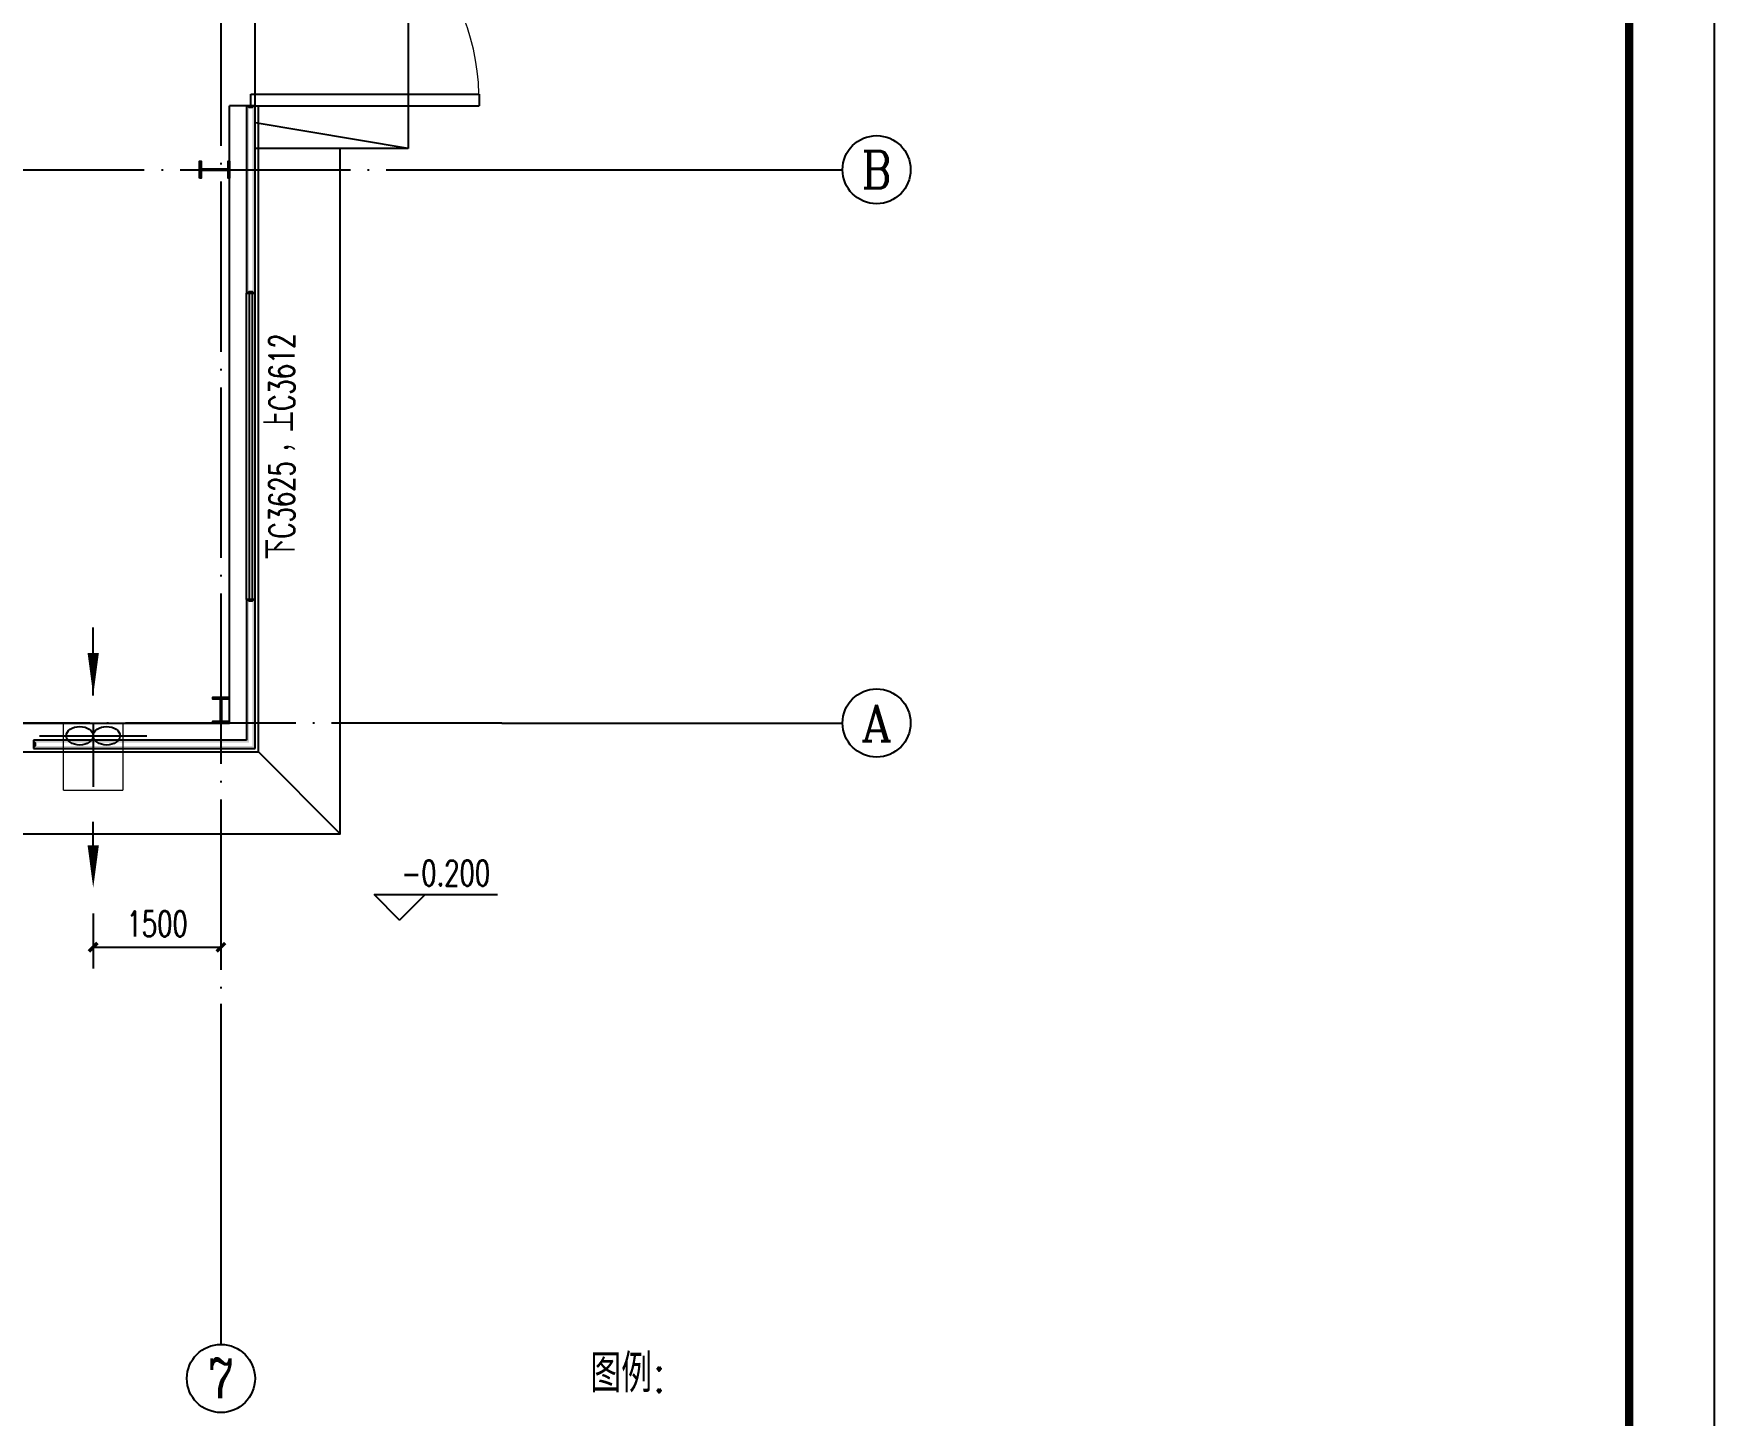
# Model space of a CAD drawing. Extents: x 4773402 to 7068445, y -422737 to 2032183.
# Drawn here: x 4837768 to 4857507, y -409507 to -393275 of the extents above; entities that cross this region are included whole.
import ezdxf
from ezdxf.enums import TextEntityAlignment as Align

# ---------------------------------------------------------------- set-up
doc = ezdxf.new("R2010")
doc.units = 0
doc.header["$LTSCALE"] = 1000
doc.header["$MEASUREMENT"] = 0
doc.linetypes.add('CENTER2', pattern=[1.125, 0.75, -0.125, 0.125, -0.125])
doc.linetypes.add('DOTE', pattern=[2.42, 2, -0.2, 0.02, -0.2])
doc.layers.get('0').update_dxf_attribs({"linetype": 'CONTINUOUS'})
doc.layers.get('Defpoints').update_dxf_attribs({"linetype": 'CONTINUOUS'})
doc.layers.add('_0', color=7, linetype='CONTINUOUS', lineweight=25)
for name, color, linetype in [('AXIS', 3, 'CONTINUOUS'), ('AXIS_TEXT', 7, 'CONTINUOUS'), ('DIM_ELEV', 3, 'CONTINUOUS'), ('DIM_LEAD', 3, 'CONTINUOUS'), ('DOTE', 252, 'CONTINUOUS'), ('DUCT-排烟中心线', 5, 'CENTER2'), ('DUCT-排烟管', 2, 'CONTINUOUS'), ('Prof', 2, 'CONTINUOUS'), ('PUB_TEXT', 7, 'CONTINUOUS'), ('PUB_TITLE', 4, 'CONTINUOUS'), ('PUB_WALL', 9, 'CONTINUOUS'), ('STAIR', 251, 'CONTINUOUS'), ('TH_DIM', 3, 'CONTINUOUS'), ('WALL-MOVE', 6, 'CONTINUOUS'), ('WINDOW', 4, 'CONTINUOUS'), ('WINDOW_TEXT', 7, 'CONTINUOUS')]:
    doc.layers.add(name, color=color, linetype=linetype)
doc.styles.add('_TCH_AXIS', font='COMPLEX', dxfattribs={"bigfont": 'GBCBIG'})
doc.styles.add('_TCH_DIM', font='SIMPLEX', dxfattribs={"bigfont": 'GBCBIG'})
doc.styles.add('_TCH_DIM_T3', font='SIMPLEX', dxfattribs={"width": 0.705882, "bigfont": 'GBCBIG'})
doc.styles.add('_TCH_WINDOW', font='SIMPLEX', dxfattribs={"height": 3.5, "bigfont": 'GBCBIG'})
doc.styles.add('COMPLEX', font='COMPLEX')
doc.styles.add('HZ1', font='txt.shx', dxfattribs={"bigfont": 'hzdx.shx'})
doc.dimstyles.new('_TCH_ARCH&&100', dxfattribs={"dimtxt": 297.5, "dimasz": 100, "dimexe": 250, "dimexo": 300, "dimgap": 126.25, "dimtad": 1, "dimdec": 0, "dimzin": 0, "dimdsep": 46, "dimtxsty": '_TCH_DIM_T3', "dimblk": 'ARCHTICK', "dimcen": 0.09, "dimclrt": 7, "dimazin": 2, "dimtfac": 1, "dimtdec": 0, "dimtix": 1, "dimtmove": 2, "dimatfit": 3, "dimfxl": 0, "dimtolj": 1, "dimtzin": 0, "dimarcsym": 0})

# ---------------------------------------------------------------- blocks, each defined once
blk = doc.blocks.new('$DorLib2D$00000002')
for p, q in [((-0.5, 0), (-0.5, 0.4875)), ((-0.475, 0.4875), (-0.5, 0.4875)), ((-0.475, 0), (-0.475, 0.4875)), ((0.475, 0), (0.475, 0.4875)), ((0.475, 0.4875), (0.5, 0.4875)), ((0.5, 0), (0.5, 0.4875)), ((-0.5, 0), (-0.475, 0)), ((0.5, 0), (0.475, 0))]:
    blk.add_line(p, q)
at = {"lineweight": 13}
for centre, start, end in [((-0.4875, 0), 0, 88.5307), ((0.4875, 0), 91.4693, 180)]:
    blk.add_arc(centre, 0.4875, start, end, dxfattribs=at)
blk = doc.blocks.new('$TCHSYS$WIN2D')
for p, q in [((-0.5, 0.5), (0.5, 0.5)), ((-0.5, 0.5), (-0.5, -0.5)), ((0.5, 0.5), (0.5, -0.5)), ((0.5, 0.1667), (-0.5, 0.1667)), ((0.5, -0.1667), (-0.5, -0.1667)), ((-0.5, -0.5), (0.5, -0.5))]:
    blk.add_line(p, q)
blk = doc.blocks.new('_AXISO')
blk.add_circle((0, 0), 0.5)
at = {"layer": 'AXIS_TEXT', "style": 'COMPLEX', "width": 1.041667}
blk.add_attdef('A', text='', height=0.56, dxfattribs=at).set_placement((-0.25, -0.28), (0.25, -0.28), align=Align.FIT)
blk = doc.blocks.new('SEF-550')
at = {"color": 2}
blk.add_line((-150, 630, -5400), (-150, -630, -5400), dxfattribs=at)
at = {"color": 2, "const_width": 20, "elevation": -2700}
blk.add_lwpolyline([(-300, 350), (-300, -350)], dxfattribs=at)
for centre in [(-150, 158, -2700), (-150, -157, -2700)]:
    blk.add_ellipse(centre, major_axis=(0, -158), ratio=0.68873)
at = {"layer": 'DIM_LEAD'}
for p, q in [((-1436, 0), (-1159, 0)), ((324, 0), (1123, 0))]:
    blk.add_line(p, q, dxfattribs=at)
for points in [[(-1936, 0, 0, 133, 0), (-1436, 0, 0, 0, 0)], [(324, 0, 0, 133, 0), (824, 0, 0, 0, 0)]]:
    blk.add_lwpolyline(points, format="xyseb", dxfattribs=at)
at = {"layer": 'DUCT-排烟中心线'}
blk.add_line((0, 0), (-790, 0), dxfattribs=at)
at = {"layer": 'DUCT-排烟管', "const_width": 15}
for points in [[(0, 350), (-790, 350)], [(-790, 350), (-790, -350)], [(0, -350), (0, 350)], [(-790, -350), (0, -350)]]:
    blk.add_lwpolyline(points, dxfattribs=at)
blk = doc.blocks.new('_ArchTick')
at = {"color": 0, "linetype": 'ByBlock', "const_width": 0.4}
blk.add_lwpolyline([(-0.5, -0.5), (0.5, 0.5)], dxfattribs=at)
blk = doc.blocks.new('*D174')
at = {"layer": 'Defpoints', "color": 0}
for p in [(4838468, -403310), (4839968, -403310), (4839968, -404007)]:
    blk.add_point(p, dxfattribs=at)
at = {"layer": 'TH_DIM', "color": 0, "lineweight": -2}
for p, q in [((4838468, -403610), (4838468, -404257)), ((4839968, -403610), (4839968, -404257)), ((4838468, -404007), (4839968, -404007))]:
    blk.add_line(p, q, dxfattribs=at)
at = {"layer": 'TH_DIM', "color": 0, "lineweight": -2, "xscale": 100, "yscale": 100, "zscale": 100, "rotation": 180}
blk.add_blockref('_ArchTick', (4838468, -404007), dxfattribs=at)
at = {"layer": 'TH_DIM', "color": 0, "lineweight": -2, "xscale": 100, "yscale": 100, "zscale": 100}
blk.add_blockref('_ArchTick', (4839968, -404007), dxfattribs=at)
at = {"layer": 'TH_DIM', "color": 7, "insert": (4839218, -403732), "char_height": 297.5, "attachment_point": 5, "style": '_TCH_DIM_T3'}
blk.add_mtext('\\A1;1500', dxfattribs=at)

msp = doc.modelspace()

# ---------------------------------------------------------------- hatches: boundary and pattern name
at = {"layer": 'Prof', "linetype": 'ByBlock'}
for points in [[(4840052.1, -394863.6), (4840052.1, -394773.6), (4840068.1, -394773.6), (4840068.1, -394973.6), (4840052.1, -394973.6), (4840052.1, -394883.6), (4839734.1, -394883.6), (4839734.1, -394973.6), (4839718.1, -394973.6), (4839718.1, -394773.6), (4839734.1, -394773.6), (4839734.1, -394863.6)], [(4839978.1, -401089.6), (4840068.1, -401089.6), (4840068.1, -401073.6), (4839868.1, -401073.6), (4839868.1, -401089.6), (4839958.1, -401089.6), (4839958.1, -401357.6), (4839868.1, -401357.6), (4839868.1, -401373.6), (4840068.1, -401373.6), (4840068.1, -401357.6), (4839978.1, -401357.6)]]:
    msp.add_hatch(color=256, dxfattribs=at).paths.add_polyline_path(points)
at = {"layer": 'PUB_WALL'}
for points in [[(4840368.1, -394123.6), (4840268.1, -394123.6), (4840298.1, -394153.6), (4840338.1, -394153.6)], [(4840268.1, -394123.6), (4840268.1, -396323.6), (4840298.1, -396293.6), (4840298.1, -394153.6)], [(4840368.1, -396323.6), (4840368.1, -394123.6), (4840338.1, -394153.6), (4840338.1, -396293.6)], [(4840268.1, -396323.6), (4840368.1, -396323.6), (4840338.1, -396293.6), (4840298.1, -396293.6)], [(4840368.1, -399923.6), (4840268.1, -399923.6), (4840298.1, -399953.6), (4840338.1, -399953.6)], [(4840268.1, -399923.6), (4840268.1, -401573.6), (4840298.1, -401603.6), (4840298.1, -399953.6)], [(4840368.1, -401673.6), (4840368.1, -399923.6), (4840338.1, -399953.6), (4840338.1, -401643.6)], [(4840268.1, -401573.6), (4837768.1, -401573.6), (4837798.1, -401603.6), (4840298.1, -401603.6)], [(4837768.1, -401573.6), (4837768.1, -401673.6), (4837798.1, -401643.6), (4837798.1, -401603.6)], [(4837768.1, -401673.6), (4840368.1, -401673.6), (4840338.1, -401643.6), (4837798.1, -401643.6)]]:
    msp.add_hatch(color=256, dxfattribs=at).paths.add_polyline_path(points)

# ---------------------------------------------------------------- linework, layer by layer
at = {"layer": '_0', "color": 0}
for p, q in [((4840268.1, -394123.6), (4840068.1, -394123.6)), ((4840368.1, -394123.6), (4840408.1, -394123.6))]:
    msp.add_line(p, q, dxfattribs=at)
for points in [[(4814718.1, -401373.6), (4840068.1, -401373.6), (4840068.1, -394123.6)], [(4814718.1, -401713.6), (4840408.1, -401713.6), (4840408.1, -394123.6)]]:
    msp.add_lwpolyline(points, dxfattribs=at)
at = {"layer": 'AXIS', "color": 0}
for p, q in [((4843268.1, -394873.6), (4847268.1, -394873.6)), ((4843268.1, -401373.6), (4847268.1, -401373.6)), ((4839968.1, -404673.6), (4839968.1, -408673.6))]:
    msp.add_line(p, q, dxfattribs=at)
at = {"layer": 'DIM_ELEV'}
for p, q in [((4842066.7, -403690), (4841766.7, -403390)), ((4841766.7, -403390), (4843216.7, -403390)), ((4842066.7, -403690), (4842366.7, -403390))]:
    msp.add_line(p, q, dxfattribs=at)
at = {"layer": 'DOTE', "linetype": 'DOTE'}
for p, q in [((4839968.1, -378073.6), (4839968.1, -404673.6)), ((4788668.1, -394873.6), (4843268.1, -394873.6)), ((4843268.1, -401373.6), (4788668.1, -401373.6))]:
    msp.add_line(p, q, dxfattribs=at)
at = {"layer": 'Prof', "linetype": 'ByBlock'}
for points in [[(4839718.1, -394973.6), (4839718.1, -394773.6), (4839734.1, -394773.6), (4839734.1, -394863.6), (4840052.1, -394863.6), (4840052.1, -394773.6), (4840068.1, -394773.6), (4840068.1, -394973.6), (4840052.1, -394973.6), (4840052.1, -394883.6), (4839734.1, -394883.6), (4839734.1, -394973.6)], [(4839868.1, -401373.6), (4840068.1, -401373.6), (4840068.1, -401357.6), (4839978.1, -401357.6), (4839978.1, -401089.6), (4840068.1, -401089.6), (4840068.1, -401073.6), (4839868.1, -401073.6), (4839868.1, -401089.6), (4839958.1, -401089.6), (4839958.1, -401357.6), (4839868.1, -401357.6)]]:
    msp.add_lwpolyline(points, close=True, dxfattribs=at)
at = {"layer": 'PUB_TITLE', "color": 4}
msp.add_lwpolyline([(4773407.2, -422737.3), (4857507.2, -422737.3), (4857507.2, -363337.3), (4773407.2, -363337.3)], close=True, dxfattribs=at)
at = {"layer": 'PUB_TITLE', "color": 4, "const_width": 100}
msp.add_lwpolyline([(4775907.2, -421737.3), (4856507.2, -421737.3), (4856507.2, -364337.3), (4775907.2, -364337.3)], close=True, dxfattribs=at)
at = {"layer": 'STAIR'}
for p, q in [((4842168.1, -388123.6), (4842168.1, -394623.6)), ((4842168.1, -394623.6), (4840368.1, -394323.6)), ((4842168.1, -394623.6), (4840368.1, -394623.6)), ((4840408.1, -401713.6), (4841368.1, -402673.6))]:
    msp.add_line(p, q, dxfattribs=at)
msp.add_lwpolyline([(4815218.1, -402673.6), (4841368.1, -402673.6), (4841368.1, -394623.6)], dxfattribs=at)
at = {"layer": 'WALL-MOVE'}
for p, q in [((4840368.1, -394123.6), (4840268.1, -394123.6)), ((4840268.1, -394123.6), (4840268.1, -396323.6)), ((4840368.1, -396323.6), (4840368.1, -394123.6)), ((4840268.1, -396323.6), (4840368.1, -396323.6)), ((4840368.1, -399923.6), (4840268.1, -399923.6)), ((4840268.1, -399923.6), (4840268.1, -401573.6)), ((4840368.1, -401673.6), (4840368.1, -399923.6)), ((4840268.1, -401573.6), (4837768.1, -401573.6)), ((4837768.1, -401573.6), (4837768.1, -401673.6)), ((4837768.1, -401673.6), (4840368.1, -401673.6))]:
    msp.add_line(p, q, dxfattribs=at)
at = {"layer": 'WINDOW'}
msp.add_line((4840368.1, -394123.6), (4840368.1, -388623.6), dxfattribs=at)

# ---------------------------------------------------------------- block references
at = {"rotation": 89.9999999999568}
msp.add_blockref('SEF-550', (4838468.1, -401373.6), dxfattribs=at)
at = {"layer": 'AXIS', "color": 0}
ref = msp.add_blockref('_AXISO', (4847668.1, -394873.6), dxfattribs=dict(at, xscale=800, yscale=800, zscale=800))
ref.add_attrib('A', 'B', dxfattribs={"layer": 'AXIS_TEXT', "color": 0, "height": 435.3, "style": '_TCH_AXIS'}).set_placement((4847491.9, -395091.2), (4847844.2, -395091.2), align=Align.FIT)
ref = msp.add_blockref('_AXISO', (4847668.1, -401373.6), dxfattribs=dict(at, xscale=800, yscale=800, zscale=800))
ref.add_attrib('A', 'A', dxfattribs={"layer": 'AXIS_TEXT', "color": 0, "height": 425.2, "style": '_TCH_AXIS'}).set_placement((4847485.8, -401586.2), (4847850.3, -401586.2), align=Align.FIT)
ref = msp.add_blockref('_AXISO', (4839968.1, -409073.6), dxfattribs=dict(at, xscale=800, yscale=800, zscale=800))
ref.add_attrib('A', '7', dxfattribs={"layer": 'AXIS_TEXT', "color": 0, "height": 465.9, "style": '_TCH_AXIS'}).set_placement((4839812.7, -409306.6), (4840123.4, -409306.6), align=Align.FIT)
at = {"layer": 'WINDOW'}
ref = msp.add_blockref('$DorLib2D$00000002', (4840318.1, -391373.6), dxfattribs=dict(at, xscale=-5500, yscale=-5500, zscale=-5500, rotation=90))
ref.add_attrib('A', 'M5550', (4839867.9, -391863.6), dxfattribs={"layer": 'WINDOW_TEXT', "height": 297.5, "rotation": 90, "style": '_TCH_WINDOW', "width": 0.705882})
at = {"layer": 'WINDOW', "xscale": 3600, "yscale": 100, "zscale": 3600, "rotation": 90}
msp.add_blockref('$TCHSYS$WIN2D', (4840318.1, -398123.6), dxfattribs=at)

# ---------------------------------------------------------------- texts
at = {"color": 4, "style": 'HZ1', "width": 0.85}
msp.add_text('图例:', height=450, dxfattribs=at).set_placement((4844305.7, -409237.9))
at = {"layer": 'PUB_TEXT', "style": '_TCH_DIM', "width": 0.705882}
msp.add_text('-0.200', height=297.5, dxfattribs=at).set_placement((4842086.7, -403285))
at = {"layer": 'WINDOW_TEXT', "style": '_TCH_WINDOW', "width": 0.705882}
for s, p in [('C3612', (4840833.1, -397705)), ('C3625', (4840833.1, -399206.5))]:
    msp.add_text(s, height=297.5, rotation=90, dxfattribs=at).set_placement(p)
at = {"layer": 'WINDOW_TEXT', "style": '_TCH_WINDOW'}
for s, height, p in [('，上', 337.59, (4840833.1, -398196.5)), ('下', 337.6, (4840833.1, -399452.2))]:
    msp.add_text(s, height=height, rotation=90, dxfattribs=at).set_placement(p)

# ---------------------------------------------------------------- dimensions: what is measured, and where the dimension line sits
at = {"layer": 'TH_DIM', "color": 0}
dim = msp.add_aligned_dim(p1=(4838468.1, -403310), p2=(4839968.1, -403310), distance=-696.9, dimstyle='_TCH_ARCH&&100', dxfattribs=at)
dim.commit()
dim.dimension.update_dxf_attribs({"geometry": '*D174', "text_midpoint": (4839218.1, -403731.9)})

doc.saveas('drawing.dxf')
